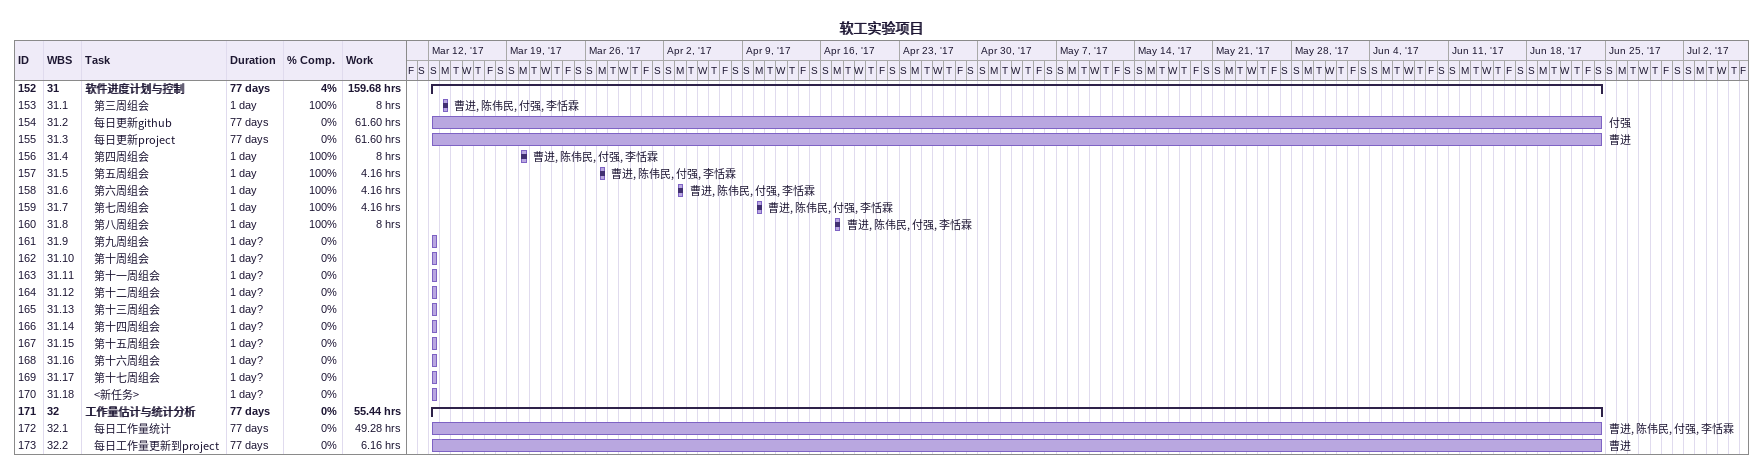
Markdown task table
软工实验项目

| ID | WBS | Task | Duration | Start | Finish | Resources | % complete | Work (h) |
|---|---|---|---|---|---|---|---|---|
| 152 | 31 | **软件进度计划与控制** | 77d | 2017-03-12 | 2017-06-24 |  | 4 | 159.68 |
| 153 | 31.1 | 第三周组会 | 1d | 2017-03-13 | 2017-03-13 | 曹进, 陈伟民, 付强, 李恬霖 | 100 | 8 |
| 154 | 31.2 | 每日更新github | 77d | 2017-03-12 | 2017-06-24 | 付强 | 0 | 61.60 |
| 155 | 31.3 | 每日更新project | 77d | 2017-03-12 | 2017-06-24 | 曹进 | 0 | 61.60 |
| 156 | 31.4 | 第四周组会 | 1d | 2017-03-20 | 2017-03-20 | 曹进, 陈伟民, 付强, 李恬霖 | 100 | 8 |
| 157 | 31.5 | 第五周组会 | 1d | 2017-03-27 | 2017-03-27 | 曹进, 陈伟民, 付强, 李恬霖 | 100 | 4.16 |
| 158 | 31.6 | 第六周组会 | 1d | 2017-04-03 | 2017-04-03 | 曹进, 陈伟民, 付强, 李恬霖 | 100 | 4.16 |
| 159 | 31.7 | 第七周组会 | 1d | 2017-04-10 | 2017-04-10 | 曹进, 陈伟民, 付强, 李恬霖 | 100 | 4.16 |
| 160 | 31.8 | 第八周组会 | 1d | 2017-04-17 | 2017-04-17 | 曹进, 陈伟民, 付强, 李恬霖 | 100 | 8 |
| 161 | 31.9 | 第九周组会 | 1d? | 2017-03-12 | 2017-03-12 |  | 0 |  |
| 162 | 31.10 | 第十周组会 | 1d? | 2017-03-12 | 2017-03-12 |  | 0 |  |
| 163 | 31.11 | 第十一周组会 | 1d? | 2017-03-12 | 2017-03-12 |  | 0 |  |
| 164 | 31.12 | 第十二周组会 | 1d? | 2017-03-12 | 2017-03-12 |  | 0 |  |
| 165 | 31.13 | 第十三周组会 | 1d? | 2017-03-12 | 2017-03-12 |  | 0 |  |
| 166 | 31.14 | 第十四周组会 | 1d? | 2017-03-12 | 2017-03-12 |  | 0 |  |
| 167 | 31.15 | 第十五周组会 | 1d? | 2017-03-12 | 2017-03-12 |  | 0 |  |
| 168 | 31.16 | 第十六周组会 | 1d? | 2017-03-12 | 2017-03-12 |  | 0 |  |
| 169 | 31.17 | 第十七周组会 | 1d? | 2017-03-12 | 2017-03-12 |  | 0 |  |
| 170 | 31.18 | <新任务> | 1d? | 2017-03-12 | 2017-03-12 |  | 0 |  |
| 171 | 32 | **工作量估计与统计分析** | 77d | 2017-03-12 | 2017-06-24 |  | 0 | 55.44 |
| 172 | 32.1 | 每日工作量统计 | 77d | 2017-03-12 | 2017-06-24 | 曹进, 陈伟民, 付强, 李恬霖 | 0 | 49.28 |
| 173 | 32.2 | 每日工作量更新到project | 77d | 2017-03-12 | 2017-06-24 | 曹进 | 0 | 6.16 |
